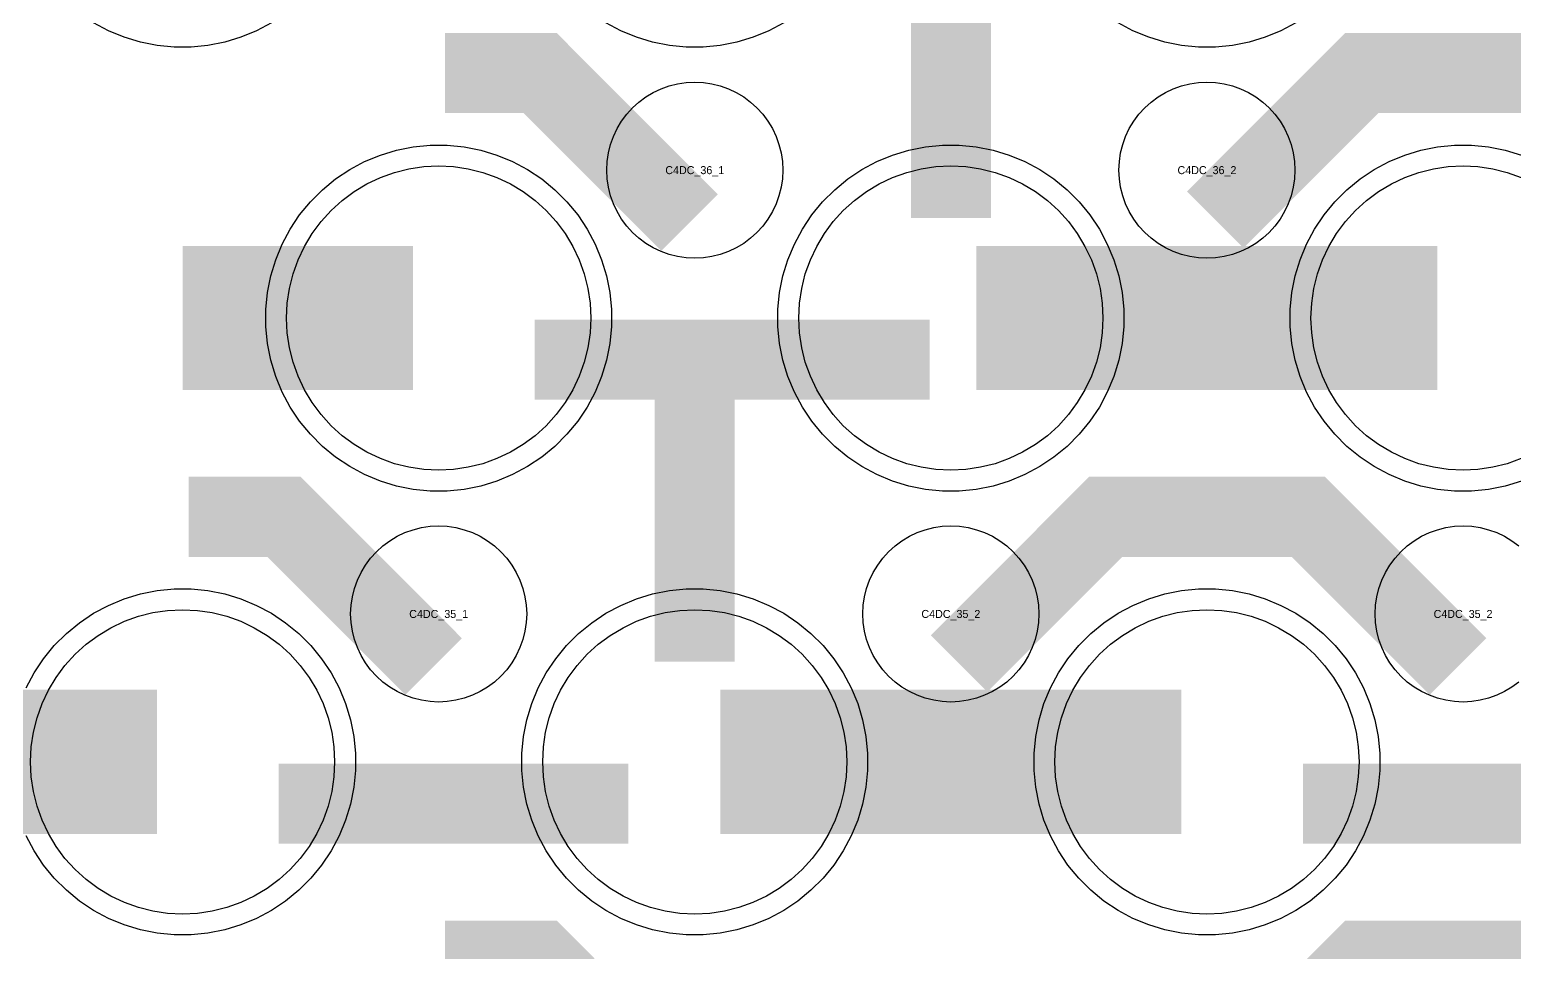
# Model space of a CAD drawing. Extents: x -11880 to 11880, y -14992 to 14992.
# Drawn here: x -11647.8 to -11184, y -10049.3 to -9761.2 of the extents above; entities that cross this region are included whole.
import ezdxf
from ezdxf.enums import TextEntityAlignment as Align

# ---------------------------------------------------------------- set-up
doc = ezdxf.new("R2010")
doc.units = 0
doc.header["$MEASUREMENT"] = 0
for name, color, linetype in [('GDS_775_DT_237', 138, 'CONTINUOUS'), ('RDL1_FS', 34, 'CONTINUOUS'), ('RDL_BS', 160, 'CONTINUOUS')]:
    doc.layers.add(name, color=color, linetype=linetype)

msp = doc.modelspace()

# ---------------------------------------------------------------- linework, layer by layer
at = {"layer": 'RDL1_FS'}
for points in [[(-11520, -9898.769), (-11524.657, -9898.54), (-11529.268, -9897.856), (-11533.791, -9896.724), (-11538.181, -9895.152), (-11542.395, -9893.16), (-11546.395, -9890.762), (-11550.14, -9887.984), (-11553.594, -9884.854), (-11556.724, -9881.4), (-11559.502, -9877.655), (-11561.9, -9873.655), (-11563.892, -9869.441), (-11565.464, -9865.051), (-11566.596, -9860.528), (-11567.28, -9855.917), (-11567.509, -9851.26), (-11567.28, -9846.603), (-11566.596, -9841.992), (-11565.464, -9837.469), (-11563.892, -9833.079), (-11561.9, -9828.865), (-11559.502, -9824.865), (-11556.724, -9821.12), (-11553.594, -9817.666), (-11550.14, -9814.536), (-11546.395, -9811.758), (-11542.395, -9809.36), (-11538.181, -9807.368), (-11533.791, -9805.796), (-11529.268, -9804.664), (-11524.657, -9803.98), (-11520, -9803.751), (-11515.343, -9803.98), (-11510.732, -9804.664), (-11506.209, -9805.796), (-11501.819, -9807.368), (-11497.605, -9809.36), (-11493.605, -9811.758), (-11489.86, -9814.536), (-11486.406, -9817.666), (-11483.276, -9821.12), (-11480.498, -9824.865), (-11478.1, -9828.865), (-11476.108, -9833.079), (-11474.536, -9837.469), (-11473.404, -9841.992), (-11472.72, -9846.603), (-11472.491, -9851.26), (-11472.72, -9855.917), (-11473.404, -9860.528), (-11474.536, -9865.051), (-11476.108, -9869.441), (-11478.1, -9873.655), (-11480.498, -9877.655), (-11483.276, -9881.4), (-11486.406, -9884.854), (-11489.86, -9887.984), (-11493.605, -9890.762), (-11497.605, -9893.16), (-11501.819, -9895.152), (-11506.209, -9896.724), (-11510.732, -9897.856), (-11515.343, -9898.54)], [(-11360, -9898.769), (-11364.657, -9898.54), (-11369.268, -9897.856), (-11373.791, -9896.724), (-11378.181, -9895.152), (-11382.395, -9893.16), (-11386.395, -9890.762), (-11390.14, -9887.984), (-11393.594, -9884.854), (-11396.724, -9881.4), (-11399.502, -9877.655), (-11401.9, -9873.655), (-11403.892, -9869.441), (-11405.464, -9865.051), (-11406.596, -9860.528), (-11407.28, -9855.917), (-11407.509, -9851.26), (-11407.28, -9846.603), (-11406.596, -9841.992), (-11405.464, -9837.469), (-11403.892, -9833.079), (-11401.9, -9828.865), (-11399.502, -9824.865), (-11396.724, -9821.12), (-11393.594, -9817.666), (-11390.14, -9814.536), (-11386.395, -9811.758), (-11382.395, -9809.36), (-11378.181, -9807.368), (-11373.791, -9805.796), (-11369.268, -9804.664), (-11364.657, -9803.98), (-11360, -9803.751), (-11355.343, -9803.98), (-11350.732, -9804.664), (-11346.209, -9805.796), (-11341.819, -9807.368), (-11337.605, -9809.36), (-11333.605, -9811.758), (-11329.86, -9814.536), (-11326.406, -9817.666), (-11323.276, -9821.12), (-11320.498, -9824.865), (-11318.1, -9828.865), (-11316.108, -9833.079), (-11314.536, -9837.469), (-11313.404, -9841.992), (-11312.72, -9846.603), (-11312.491, -9851.26), (-11312.72, -9855.917), (-11313.404, -9860.528), (-11314.536, -9865.051), (-11316.108, -9869.441), (-11318.1, -9873.655), (-11320.498, -9877.655), (-11323.276, -9881.4), (-11326.406, -9884.854), (-11329.86, -9887.984), (-11333.605, -9890.762), (-11337.605, -9893.16), (-11341.819, -9895.152), (-11346.209, -9896.724), (-11350.732, -9897.856), (-11355.343, -9898.54)], [(-11600, -10037.329), (-11604.657, -10037.1), (-11609.268, -10036.416), (-11613.791, -10035.284), (-11618.181, -10033.712), (-11622.395, -10031.72), (-11626.395, -10029.322), (-11630.14, -10026.544), (-11633.594, -10023.414), (-11636.724, -10019.96), (-11639.502, -10016.215), (-11641.9, -10012.215), (-11643.892, -10008.001), (-11645.464, -10003.611), (-11646.596, -9999.088), (-11647.28, -9994.477), (-11647.509, -9989.82), (-11647.28, -9985.163), (-11646.596, -9980.552), (-11645.464, -9976.029), (-11643.892, -9971.639), (-11641.9, -9967.425), (-11639.502, -9963.425), (-11636.724, -9959.68), (-11633.594, -9956.226), (-11630.14, -9953.096), (-11626.395, -9950.318), (-11622.395, -9947.92), (-11618.181, -9945.928), (-11613.791, -9944.356), (-11609.268, -9943.224), (-11604.657, -9942.54), (-11600, -9942.311), (-11595.343, -9942.54), (-11590.732, -9943.224), (-11586.209, -9944.356), (-11581.819, -9945.928), (-11577.605, -9947.92), (-11573.605, -9950.318), (-11569.86, -9953.096), (-11566.406, -9956.226), (-11563.276, -9959.68), (-11560.498, -9963.425), (-11558.1, -9967.425), (-11556.108, -9971.639), (-11554.536, -9976.029), (-11553.404, -9980.552), (-11552.72, -9985.163), (-11552.491, -9989.82), (-11552.72, -9994.477), (-11553.404, -9999.088), (-11554.536, -10003.611), (-11556.108, -10008.001), (-11558.1, -10012.215), (-11560.498, -10016.215), (-11563.276, -10019.96), (-11566.406, -10023.414), (-11569.86, -10026.544), (-11573.605, -10029.322), (-11577.605, -10031.72), (-11581.819, -10033.712), (-11586.209, -10035.284), (-11590.732, -10036.416), (-11595.343, -10037.1)], [(-11440, -10037.329), (-11444.657, -10037.1), (-11449.268, -10036.416), (-11453.791, -10035.284), (-11458.181, -10033.712), (-11462.395, -10031.72), (-11466.395, -10029.322), (-11470.14, -10026.544), (-11473.594, -10023.414), (-11476.724, -10019.96), (-11479.502, -10016.215), (-11481.9, -10012.215), (-11483.892, -10008.001), (-11485.464, -10003.611), (-11486.596, -9999.088), (-11487.28, -9994.477), (-11487.509, -9989.82), (-11487.28, -9985.163), (-11486.596, -9980.552), (-11485.464, -9976.029), (-11483.892, -9971.639), (-11481.9, -9967.425), (-11479.502, -9963.425), (-11476.724, -9959.68), (-11473.594, -9956.226), (-11470.14, -9953.096), (-11466.395, -9950.318), (-11462.395, -9947.92), (-11458.181, -9945.928), (-11453.791, -9944.356), (-11449.268, -9943.224), (-11444.657, -9942.54), (-11440, -9942.311), (-11435.343, -9942.54), (-11430.732, -9943.224), (-11426.209, -9944.356), (-11421.819, -9945.928), (-11417.605, -9947.92), (-11413.605, -9950.318), (-11409.86, -9953.096), (-11406.406, -9956.226), (-11403.276, -9959.68), (-11400.498, -9963.425), (-11398.1, -9967.425), (-11396.108, -9971.639), (-11394.536, -9976.029), (-11393.404, -9980.552), (-11392.72, -9985.163), (-11392.491, -9989.82), (-11392.72, -9994.477), (-11393.404, -9999.088), (-11394.536, -10003.611), (-11396.108, -10008.001), (-11398.1, -10012.215), (-11400.498, -10016.215), (-11403.276, -10019.96), (-11406.406, -10023.414), (-11409.86, -10026.544), (-11413.605, -10029.322), (-11417.605, -10031.72), (-11421.819, -10033.712), (-11426.209, -10035.284), (-11430.732, -10036.416), (-11435.343, -10037.1)], [(-11280, -10037.329), (-11284.657, -10037.1), (-11289.268, -10036.416), (-11293.791, -10035.284), (-11298.181, -10033.712), (-11302.395, -10031.72), (-11306.395, -10029.322), (-11310.14, -10026.544), (-11313.594, -10023.414), (-11316.724, -10019.96), (-11319.502, -10016.215), (-11321.9, -10012.215), (-11323.892, -10008.001), (-11325.464, -10003.611), (-11326.596, -9999.088), (-11327.28, -9994.477), (-11327.509, -9989.82), (-11327.28, -9985.163), (-11326.596, -9980.552), (-11325.464, -9976.029), (-11323.892, -9971.639), (-11321.9, -9967.425), (-11319.502, -9963.425), (-11316.724, -9959.68), (-11313.594, -9956.226), (-11310.14, -9953.096), (-11306.395, -9950.318), (-11302.395, -9947.92), (-11298.181, -9945.928), (-11293.791, -9944.356), (-11289.268, -9943.224), (-11284.657, -9942.54), (-11280, -9942.311), (-11275.343, -9942.54), (-11270.732, -9943.224), (-11266.209, -9944.356), (-11261.819, -9945.928), (-11257.605, -9947.92), (-11253.605, -9950.318), (-11249.86, -9953.096), (-11246.406, -9956.226), (-11243.276, -9959.68), (-11240.498, -9963.425), (-11238.1, -9967.425), (-11236.108, -9971.639), (-11234.536, -9976.029), (-11233.404, -9980.552), (-11232.72, -9985.163), (-11232.491, -9989.82), (-11232.72, -9994.477), (-11233.404, -9999.088), (-11234.536, -10003.611), (-11236.108, -10008.001), (-11238.1, -10012.215), (-11240.498, -10016.215), (-11243.276, -10019.96), (-11246.406, -10023.414), (-11249.86, -10026.544), (-11253.605, -10029.322), (-11257.605, -10031.72), (-11261.819, -10033.712), (-11266.209, -10035.284), (-11270.732, -10036.416), (-11275.343, -10037.1)]]:
    msp.add_lwpolyline(points, close=True, dxfattribs=at)
msp.add_lwpolyline([(-11181.819, -9895.152), (-11186.209, -9896.724), (-11190.732, -9897.856), (-11195.343, -9898.54), (-11200, -9898.769), (-11204.657, -9898.54), (-11209.268, -9897.856), (-11213.791, -9896.724), (-11218.181, -9895.152), (-11222.395, -9893.16), (-11226.395, -9890.762), (-11230.14, -9887.984), (-11233.594, -9884.854), (-11236.724, -9881.4), (-11239.502, -9877.655), (-11241.9, -9873.655), (-11243.892, -9869.441), (-11245.464, -9865.051), (-11246.596, -9860.528), (-11247.28, -9855.917), (-11247.509, -9851.26), (-11247.28, -9846.603), (-11246.596, -9841.992), (-11245.464, -9837.469), (-11243.892, -9833.079), (-11241.9, -9828.865), (-11239.502, -9824.865), (-11236.724, -9821.12), (-11233.594, -9817.666), (-11230.14, -9814.536), (-11226.395, -9811.758), (-11222.395, -9809.36), (-11218.181, -9807.368), (-11213.791, -9805.796), (-11209.268, -9804.664), (-11204.657, -9803.98), (-11200, -9803.751), (-11195.343, -9803.98), (-11190.732, -9804.664), (-11186.209, -9805.796), (-11181.819, -9807.368)], dxfattribs=at)
for points in [[(-11599.998, -9851.26, 45, 45, 0), (-11527.998, -9851.26, 45, 45, 0)], [(-11351.998, -9851.26, 45, 45, 0), (-11279.998, -9851.26, 45, 45, 0)], [(-11279.998, -9851.26, 45, 45, 0), (-11207.998, -9851.26, 45, 45, 0)], [(-11679.998, -9989.82, 45, 45, 0), (-11607.998, -9989.82, 45, 45, 0)], [(-11431.998, -9989.82, 45, 45, 0), (-11359.998, -9989.82, 45, 45, 0)], [(-11359.998, -9989.82, 45, 45, 0), (-11287.998, -9989.82, 45, 45, 0)]]:
    msp.add_lwpolyline(points, format="xyseb", dxfattribs=at)
at = {"layer": 'RDL_BS'}
for points in [[(-11360, -9819.99, 25, 25, 0), (-11360, -9713.213, 25, 25, 0)], [(-11360, -9819.99, 25, 25, 0), (-11360, -9713.213, 25, 25, 0)], [(-11441.599, -9821.473, 25, 25, 0), (-11488.313, -9774.759, 25, 25, 0), (-11518.071, -9774.759, 25, 25, 0)], [(-11277.438, -9820.574, 25, 25, 0), (-11231.623, -9774.759, 25, 25, 0), (-11198.07, -9774.759, 25, 25, 0)], [(-11121.599, -9821.473, 25, 25, 0), (-11168.313, -9774.759, 25, 25, 0), (-11198.071, -9774.759, 25, 25, 0)], [(-11440, -9958.555, 25, 25, 0), (-11440, -9851.778, 25, 25, 0)], [(-11440, -9958.555, 25, 25, 0), (-11440, -9851.778, 25, 25, 0)], [(-11489.984, -9864.273, 25, 25, 0), (-11380.719, -9864.273, 25, 25, 0)], [(-11452.5, -9864.278, 25, 25, 0), (-11387.833, -9864.278, 25, 25, 0)], [(-11452.5, -9864.278, 25, 25, 0), (-11366.667, -9864.278, 25, 25, 0)], [(-11521.599, -9960.033, 25, 25, 0), (-11568.313, -9913.319, 25, 25, 0), (-11598.071, -9913.319, 25, 25, 0)], [(-11357.438, -9959.134, 25, 25, 0), (-11311.623, -9913.319, 25, 25, 0), (-11278.07, -9913.319, 25, 25, 0)], [(-11201.599, -9960.033, 25, 25, 0), (-11248.313, -9913.319, 25, 25, 0), (-11278.071, -9913.319, 25, 25, 0)], [(-11569.984, -10002.833, 25, 25, 0), (-11460.719, -10002.833, 25, 25, 0)], [(-11249.984, -10002.833, 25, 25, 0), (-11140.719, -10002.833, 25, 25, 0)], [(-11441.599, -10098.598, 25, 25, 0), (-11488.313, -10051.884, 25, 25, 0), (-11518.071, -10051.884, 25, 25, 0)], [(-11277.438, -10097.699, 25, 25, 0), (-11231.623, -10051.884, 25, 25, 0), (-11198.07, -10051.884, 25, 25, 0)], [(-11121.599, -10098.598, 25, 25, 0), (-11168.313, -10051.884, 25, 25, 0), (-11198.071, -10051.884, 25, 25, 0)]]:
    msp.add_lwpolyline(points, format="xyseb", dxfattribs=at)
for points in [[(-11572.223, -9759.078), (-11576.885, -9761.57), (-11581.795, -9763.601), (-11586.835, -9765.132), (-11592.062, -9766.178), (-11597.356, -9766.695), (-11602.644, -9766.695), (-11607.938, -9766.178), (-11613.165, -9765.132), (-11618.205, -9763.601), (-11623.115, -9761.57), (-11627.777, -9759.078)], [(-11412.223, -9759.078), (-11416.885, -9761.57), (-11421.795, -9763.601), (-11426.835, -9765.132), (-11432.062, -9766.178), (-11437.356, -9766.695), (-11442.644, -9766.695), (-11447.938, -9766.178), (-11453.165, -9765.132), (-11458.205, -9763.601), (-11463.115, -9761.57), (-11467.777, -9759.078)], [(-11252.223, -9759.078), (-11256.885, -9761.57), (-11261.795, -9763.601), (-11266.835, -9765.132), (-11272.062, -9766.178), (-11277.356, -9766.695), (-11282.644, -9766.695), (-11287.938, -9766.178), (-11293.165, -9765.132), (-11298.205, -9763.601), (-11303.115, -9761.57), (-11307.777, -9759.078)], [(-11181.795, -9902.166), (-11186.835, -9903.697), (-11192.062, -9904.743), (-11197.356, -9905.26), (-11202.644, -9905.26), (-11207.938, -9904.743), (-11213.165, -9903.697), (-11218.205, -9902.166), (-11223.115, -9900.135), (-11227.777, -9897.643), (-11232.191, -9894.696), (-11236.292, -9891.334), (-11240.074, -9887.552), (-11243.436, -9883.451), (-11246.383, -9879.037), (-11248.875, -9874.375), (-11250.906, -9869.465), (-11252.437, -9864.425), (-11253.483, -9859.198), (-11254, -9853.904), (-11254, -9848.616), (-11253.483, -9843.322), (-11252.437, -9838.095), (-11250.906, -9833.055), (-11248.875, -9828.145), (-11246.383, -9823.483), (-11243.436, -9819.069), (-11240.074, -9814.968), (-11236.292, -9811.186), (-11232.191, -9807.824), (-11227.777, -9804.877), (-11223.115, -9802.385), (-11218.205, -9800.354), (-11213.165, -9798.823), (-11207.938, -9797.777), (-11202.644, -9797.26), (-11197.356, -9797.26), (-11192.062, -9797.777), (-11186.835, -9798.823), (-11181.795, -9800.354)], [(-11182.557, -9964.886), (-11184.72, -9966.489), (-11187.044, -9967.882), (-11189.481, -9969.034), (-11192.016, -9969.941), (-11194.635, -9970.598), (-11197.307, -9970.994), (-11200, -9971.126), (-11202.693, -9970.994), (-11205.365, -9970.598), (-11207.984, -9969.941), (-11210.519, -9969.034), (-11212.956, -9967.882), (-11215.28, -9966.489), (-11217.443, -9964.886), (-11219.442, -9963.074), (-11221.254, -9961.075), (-11222.857, -9958.912), (-11224.25, -9956.588), (-11225.402, -9954.151), (-11226.309, -9951.616), (-11226.966, -9948.997), (-11227.362, -9946.325), (-11227.494, -9943.632), (-11227.362, -9940.939), (-11226.966, -9938.267), (-11226.309, -9935.648), (-11225.402, -9933.113), (-11224.25, -9930.676), (-11222.857, -9928.352), (-11221.254, -9926.189), (-11219.442, -9924.19), (-11217.443, -9922.378), (-11215.28, -9920.775), (-11212.956, -9919.382), (-11210.519, -9918.23), (-11207.984, -9917.323), (-11205.365, -9916.666), (-11202.693, -9916.27), (-11200, -9916.138), (-11197.307, -9916.27), (-11194.635, -9916.666), (-11192.016, -9917.323), (-11189.481, -9918.23), (-11187.044, -9919.382), (-11184.72, -9920.775), (-11182.557, -9922.378)], [(-11648.875, -9966.705), (-11646.383, -9962.043), (-11643.436, -9957.629), (-11640.074, -9953.528), (-11636.292, -9949.746), (-11632.191, -9946.384), (-11627.777, -9943.437), (-11623.115, -9940.945), (-11618.205, -9938.914), (-11613.165, -9937.383), (-11607.938, -9936.337), (-11602.644, -9935.82), (-11597.356, -9935.82), (-11592.062, -9936.337), (-11586.835, -9937.383), (-11581.795, -9938.914), (-11576.885, -9940.945), (-11572.223, -9943.437), (-11567.809, -9946.384), (-11563.708, -9949.746), (-11559.926, -9953.528), (-11556.564, -9957.629), (-11553.617, -9962.043), (-11551.125, -9966.705), (-11549.094, -9971.615), (-11547.563, -9976.655), (-11546.517, -9981.882), (-11546, -9987.176), (-11546, -9992.464), (-11546.517, -9997.758), (-11547.563, -10002.985), (-11549.094, -10008.025), (-11551.125, -10012.935), (-11553.617, -10017.597), (-11556.564, -10022.011), (-11559.926, -10026.112), (-11563.708, -10029.894), (-11567.809, -10033.256), (-11572.223, -10036.203), (-11576.885, -10038.695), (-11581.795, -10040.726), (-11586.835, -10042.257), (-11592.062, -10043.303), (-11597.356, -10043.82), (-11602.644, -10043.82), (-11607.938, -10043.303), (-11613.165, -10042.257), (-11618.205, -10040.726), (-11623.115, -10038.695), (-11627.777, -10036.203), (-11632.191, -10033.256), (-11636.292, -10029.894), (-11640.074, -10026.112), (-11643.436, -10022.011), (-11646.383, -10017.597), (-11648.875, -10012.935)]]:
    msp.add_lwpolyline(points, dxfattribs=at)
for points in [[(-11440, -9832.566), (-11442.693, -9832.434), (-11445.365, -9832.038), (-11447.984, -9831.381), (-11450.519, -9830.474), (-11452.956, -9829.322), (-11455.28, -9827.929), (-11457.443, -9826.326), (-11459.442, -9824.514), (-11461.254, -9822.515), (-11462.857, -9820.352), (-11464.25, -9818.028), (-11465.402, -9815.591), (-11466.309, -9813.056), (-11466.966, -9810.437), (-11467.362, -9807.765), (-11467.494, -9805.072), (-11467.362, -9802.379), (-11466.966, -9799.707), (-11466.309, -9797.088), (-11465.402, -9794.553), (-11464.25, -9792.116), (-11462.857, -9789.792), (-11461.254, -9787.629), (-11459.442, -9785.63), (-11457.443, -9783.818), (-11455.28, -9782.215), (-11452.956, -9780.822), (-11450.519, -9779.67), (-11447.984, -9778.763), (-11445.365, -9778.106), (-11442.693, -9777.71), (-11440, -9777.578), (-11437.307, -9777.71), (-11434.635, -9778.106), (-11432.016, -9778.763), (-11429.481, -9779.67), (-11427.044, -9780.822), (-11424.72, -9782.215), (-11422.557, -9783.818), (-11420.558, -9785.63), (-11418.746, -9787.629), (-11417.143, -9789.792), (-11415.75, -9792.116), (-11414.598, -9794.553), (-11413.691, -9797.088), (-11413.034, -9799.707), (-11412.638, -9802.379), (-11412.506, -9805.072), (-11412.638, -9807.765), (-11413.034, -9810.437), (-11413.691, -9813.056), (-11414.598, -9815.591), (-11415.75, -9818.028), (-11417.143, -9820.352), (-11418.746, -9822.515), (-11420.558, -9824.514), (-11422.557, -9826.326), (-11424.72, -9827.929), (-11427.044, -9829.322), (-11429.481, -9830.474), (-11432.016, -9831.381), (-11434.635, -9832.038), (-11437.307, -9832.434)], [(-11280, -9832.566), (-11282.693, -9832.434), (-11285.365, -9832.038), (-11287.984, -9831.381), (-11290.519, -9830.474), (-11292.956, -9829.322), (-11295.28, -9827.929), (-11297.443, -9826.326), (-11299.442, -9824.514), (-11301.254, -9822.515), (-11302.857, -9820.352), (-11304.25, -9818.028), (-11305.402, -9815.591), (-11306.309, -9813.056), (-11306.966, -9810.437), (-11307.362, -9807.765), (-11307.494, -9805.072), (-11307.362, -9802.379), (-11306.966, -9799.707), (-11306.309, -9797.088), (-11305.402, -9794.553), (-11304.25, -9792.116), (-11302.857, -9789.792), (-11301.254, -9787.629), (-11299.442, -9785.63), (-11297.443, -9783.818), (-11295.28, -9782.215), (-11292.956, -9780.822), (-11290.519, -9779.67), (-11287.984, -9778.763), (-11285.365, -9778.106), (-11282.693, -9777.71), (-11280, -9777.578), (-11277.307, -9777.71), (-11274.635, -9778.106), (-11272.016, -9778.763), (-11269.481, -9779.67), (-11267.044, -9780.822), (-11264.72, -9782.215), (-11262.557, -9783.818), (-11260.558, -9785.63), (-11258.746, -9787.629), (-11257.143, -9789.792), (-11255.75, -9792.116), (-11254.598, -9794.553), (-11253.691, -9797.088), (-11253.034, -9799.707), (-11252.638, -9802.379), (-11252.506, -9805.072), (-11252.638, -9807.765), (-11253.034, -9810.437), (-11253.691, -9813.056), (-11254.598, -9815.591), (-11255.75, -9818.028), (-11257.143, -9820.352), (-11258.746, -9822.515), (-11260.558, -9824.514), (-11262.557, -9826.326), (-11264.72, -9827.929), (-11267.044, -9829.322), (-11269.481, -9830.474), (-11272.016, -9831.381), (-11274.635, -9832.038), (-11277.307, -9832.434)], [(-11522.644, -9905.26), (-11527.938, -9904.743), (-11533.165, -9903.697), (-11538.205, -9902.166), (-11543.115, -9900.135), (-11547.777, -9897.643), (-11552.191, -9894.696), (-11556.292, -9891.334), (-11560.074, -9887.552), (-11563.436, -9883.451), (-11566.383, -9879.037), (-11568.875, -9874.375), (-11570.906, -9869.465), (-11572.437, -9864.425), (-11573.483, -9859.198), (-11574, -9853.904), (-11574, -9848.616), (-11573.483, -9843.322), (-11572.437, -9838.095), (-11570.906, -9833.055), (-11568.875, -9828.145), (-11566.383, -9823.483), (-11563.436, -9819.069), (-11560.074, -9814.968), (-11556.292, -9811.186), (-11552.191, -9807.824), (-11547.777, -9804.877), (-11543.115, -9802.385), (-11538.205, -9800.354), (-11533.165, -9798.823), (-11527.938, -9797.777), (-11522.644, -9797.26), (-11517.356, -9797.26), (-11512.062, -9797.777), (-11506.835, -9798.823), (-11501.795, -9800.354), (-11496.885, -9802.385), (-11492.223, -9804.877), (-11487.809, -9807.824), (-11483.708, -9811.186), (-11479.926, -9814.968), (-11476.564, -9819.069), (-11473.617, -9823.483), (-11471.125, -9828.145), (-11469.094, -9833.055), (-11467.563, -9838.095), (-11466.517, -9843.322), (-11466, -9848.616), (-11466, -9853.904), (-11466.517, -9859.198), (-11467.563, -9864.425), (-11469.094, -9869.465), (-11471.125, -9874.375), (-11473.617, -9879.037), (-11476.564, -9883.451), (-11479.926, -9887.552), (-11483.708, -9891.334), (-11487.809, -9894.696), (-11492.223, -9897.643), (-11496.885, -9900.135), (-11501.795, -9902.166), (-11506.835, -9903.697), (-11512.062, -9904.743), (-11517.356, -9905.26)], [(-11362.644, -9905.26), (-11367.938, -9904.743), (-11373.165, -9903.697), (-11378.205, -9902.166), (-11383.115, -9900.135), (-11387.777, -9897.643), (-11392.191, -9894.696), (-11396.292, -9891.334), (-11400.074, -9887.552), (-11403.436, -9883.451), (-11406.383, -9879.037), (-11408.875, -9874.375), (-11410.906, -9869.465), (-11412.437, -9864.425), (-11413.483, -9859.198), (-11414, -9853.904), (-11414, -9848.616), (-11413.483, -9843.322), (-11412.437, -9838.095), (-11410.906, -9833.055), (-11408.875, -9828.145), (-11406.383, -9823.483), (-11403.436, -9819.069), (-11400.074, -9814.968), (-11396.292, -9811.186), (-11392.191, -9807.824), (-11387.777, -9804.877), (-11383.115, -9802.385), (-11378.205, -9800.354), (-11373.165, -9798.823), (-11367.938, -9797.777), (-11362.644, -9797.26), (-11357.356, -9797.26), (-11352.062, -9797.777), (-11346.835, -9798.823), (-11341.795, -9800.354), (-11336.885, -9802.385), (-11332.223, -9804.877), (-11327.809, -9807.824), (-11323.708, -9811.186), (-11319.926, -9814.968), (-11316.564, -9819.069), (-11313.617, -9823.483), (-11311.125, -9828.145), (-11309.094, -9833.055), (-11307.563, -9838.095), (-11306.517, -9843.322), (-11306, -9848.616), (-11306, -9853.904), (-11306.517, -9859.198), (-11307.563, -9864.425), (-11309.094, -9869.465), (-11311.125, -9874.375), (-11313.617, -9879.037), (-11316.564, -9883.451), (-11319.926, -9887.552), (-11323.708, -9891.334), (-11327.809, -9894.696), (-11332.223, -9897.643), (-11336.885, -9900.135), (-11341.795, -9902.166), (-11346.835, -9903.697), (-11352.062, -9904.743), (-11357.356, -9905.26)], [(-11520, -9971.126), (-11522.693, -9970.994), (-11525.365, -9970.598), (-11527.984, -9969.941), (-11530.519, -9969.034), (-11532.956, -9967.882), (-11535.28, -9966.489), (-11537.443, -9964.886), (-11539.442, -9963.074), (-11541.254, -9961.075), (-11542.857, -9958.912), (-11544.25, -9956.588), (-11545.402, -9954.151), (-11546.309, -9951.616), (-11546.966, -9948.997), (-11547.362, -9946.325), (-11547.494, -9943.632), (-11547.362, -9940.939), (-11546.966, -9938.267), (-11546.309, -9935.648), (-11545.402, -9933.113), (-11544.25, -9930.676), (-11542.857, -9928.352), (-11541.254, -9926.189), (-11539.442, -9924.19), (-11537.443, -9922.378), (-11535.28, -9920.775), (-11532.956, -9919.382), (-11530.519, -9918.23), (-11527.984, -9917.323), (-11525.365, -9916.666), (-11522.693, -9916.27), (-11520, -9916.138), (-11517.307, -9916.27), (-11514.635, -9916.666), (-11512.016, -9917.323), (-11509.481, -9918.23), (-11507.044, -9919.382), (-11504.72, -9920.775), (-11502.557, -9922.378), (-11500.558, -9924.19), (-11498.746, -9926.189), (-11497.143, -9928.352), (-11495.75, -9930.676), (-11494.598, -9933.113), (-11493.691, -9935.648), (-11493.034, -9938.267), (-11492.638, -9940.939), (-11492.506, -9943.632), (-11492.638, -9946.325), (-11493.034, -9948.997), (-11493.691, -9951.616), (-11494.598, -9954.151), (-11495.75, -9956.588), (-11497.143, -9958.912), (-11498.746, -9961.075), (-11500.558, -9963.074), (-11502.557, -9964.886), (-11504.72, -9966.489), (-11507.044, -9967.882), (-11509.481, -9969.034), (-11512.016, -9969.941), (-11514.635, -9970.598), (-11517.307, -9970.994)], [(-11360, -9971.126), (-11362.693, -9970.994), (-11365.365, -9970.598), (-11367.984, -9969.941), (-11370.519, -9969.034), (-11372.956, -9967.882), (-11375.28, -9966.489), (-11377.443, -9964.886), (-11379.442, -9963.074), (-11381.254, -9961.075), (-11382.857, -9958.912), (-11384.25, -9956.588), (-11385.402, -9954.151), (-11386.309, -9951.616), (-11386.966, -9948.997), (-11387.362, -9946.325), (-11387.494, -9943.632), (-11387.362, -9940.939), (-11386.966, -9938.267), (-11386.309, -9935.648), (-11385.402, -9933.113), (-11384.25, -9930.676), (-11382.857, -9928.352), (-11381.254, -9926.189), (-11379.442, -9924.19), (-11377.443, -9922.378), (-11375.28, -9920.775), (-11372.956, -9919.382), (-11370.519, -9918.23), (-11367.984, -9917.323), (-11365.365, -9916.666), (-11362.693, -9916.27), (-11360, -9916.138), (-11357.307, -9916.27), (-11354.635, -9916.666), (-11352.016, -9917.323), (-11349.481, -9918.23), (-11347.044, -9919.382), (-11344.72, -9920.775), (-11342.557, -9922.378), (-11340.558, -9924.19), (-11338.746, -9926.189), (-11337.143, -9928.352), (-11335.75, -9930.676), (-11334.598, -9933.113), (-11333.691, -9935.648), (-11333.034, -9938.267), (-11332.638, -9940.939), (-11332.506, -9943.632), (-11332.638, -9946.325), (-11333.034, -9948.997), (-11333.691, -9951.616), (-11334.598, -9954.151), (-11335.75, -9956.588), (-11337.143, -9958.912), (-11338.746, -9961.075), (-11340.558, -9963.074), (-11342.557, -9964.886), (-11344.72, -9966.489), (-11347.044, -9967.882), (-11349.481, -9969.034), (-11352.016, -9969.941), (-11354.635, -9970.598), (-11357.307, -9970.994)], [(-11442.644, -10043.82), (-11447.938, -10043.303), (-11453.165, -10042.257), (-11458.205, -10040.726), (-11463.115, -10038.695), (-11467.777, -10036.203), (-11472.191, -10033.256), (-11476.292, -10029.894), (-11480.074, -10026.112), (-11483.436, -10022.011), (-11486.383, -10017.597), (-11488.875, -10012.935), (-11490.906, -10008.025), (-11492.437, -10002.985), (-11493.483, -9997.758), (-11494, -9992.464), (-11494, -9987.176), (-11493.483, -9981.882), (-11492.437, -9976.655), (-11490.906, -9971.615), (-11488.875, -9966.705), (-11486.383, -9962.043), (-11483.436, -9957.629), (-11480.074, -9953.528), (-11476.292, -9949.746), (-11472.191, -9946.384), (-11467.777, -9943.437), (-11463.115, -9940.945), (-11458.205, -9938.914), (-11453.165, -9937.383), (-11447.938, -9936.337), (-11442.644, -9935.82), (-11437.356, -9935.82), (-11432.062, -9936.337), (-11426.835, -9937.383), (-11421.795, -9938.914), (-11416.885, -9940.945), (-11412.223, -9943.437), (-11407.809, -9946.384), (-11403.708, -9949.746), (-11399.926, -9953.528), (-11396.564, -9957.629), (-11393.617, -9962.043), (-11391.125, -9966.705), (-11389.094, -9971.615), (-11387.563, -9976.655), (-11386.517, -9981.882), (-11386, -9987.176), (-11386, -9992.464), (-11386.517, -9997.758), (-11387.563, -10002.985), (-11389.094, -10008.025), (-11391.125, -10012.935), (-11393.617, -10017.597), (-11396.564, -10022.011), (-11399.926, -10026.112), (-11403.708, -10029.894), (-11407.809, -10033.256), (-11412.223, -10036.203), (-11416.885, -10038.695), (-11421.795, -10040.726), (-11426.835, -10042.257), (-11432.062, -10043.303), (-11437.356, -10043.82)], [(-11282.644, -10043.82), (-11287.938, -10043.303), (-11293.165, -10042.257), (-11298.205, -10040.726), (-11303.115, -10038.695), (-11307.777, -10036.203), (-11312.191, -10033.256), (-11316.292, -10029.894), (-11320.074, -10026.112), (-11323.436, -10022.011), (-11326.383, -10017.597), (-11328.875, -10012.935), (-11330.906, -10008.025), (-11332.437, -10002.985), (-11333.483, -9997.758), (-11334, -9992.464), (-11334, -9987.176), (-11333.483, -9981.882), (-11332.437, -9976.655), (-11330.906, -9971.615), (-11328.875, -9966.705), (-11326.383, -9962.043), (-11323.436, -9957.629), (-11320.074, -9953.528), (-11316.292, -9949.746), (-11312.191, -9946.384), (-11307.777, -9943.437), (-11303.115, -9940.945), (-11298.205, -9938.914), (-11293.165, -9937.383), (-11287.938, -9936.337), (-11282.644, -9935.82), (-11277.356, -9935.82), (-11272.062, -9936.337), (-11266.835, -9937.383), (-11261.795, -9938.914), (-11256.885, -9940.945), (-11252.223, -9943.437), (-11247.809, -9946.384), (-11243.708, -9949.746), (-11239.926, -9953.528), (-11236.564, -9957.629), (-11233.617, -9962.043), (-11231.125, -9966.705), (-11229.094, -9971.615), (-11227.563, -9976.655), (-11226.517, -9981.882), (-11226, -9987.176), (-11226, -9992.464), (-11226.517, -9997.758), (-11227.563, -10002.985), (-11229.094, -10008.025), (-11231.125, -10012.935), (-11233.617, -10017.597), (-11236.564, -10022.011), (-11239.926, -10026.112), (-11243.708, -10029.894), (-11247.809, -10033.256), (-11252.223, -10036.203), (-11256.885, -10038.695), (-11261.795, -10040.726), (-11266.835, -10042.257), (-11272.062, -10043.303), (-11277.356, -10043.82)]]:
    msp.add_lwpolyline(points, close=True, dxfattribs=at)

# ---------------------------------------------------------------- texts
at = {"layer": 'GDS_775_DT_237'}
for s, p in [('C4DC_36_1', (-11440, -9805.072)), ('C4DC_36_1', (-11440, -9805.072)), ('C4DC_36_2', (-11280, -9805.072)), ('C4DC_36_2', (-11280, -9805.072)), ('C4DC_35_1', (-11520, -9943.632)), ('C4DC_35_1', (-11520, -9943.632)), ('C4DC_35_2', (-11360, -9943.632)), ('C4DC_35_2', (-11360, -9943.632)), ('C4DC_35_2', (-11200, -9943.632)), ('C4DC_35_2', (-11200, -9943.632))]:
    msp.add_text(s, height=2.5, dxfattribs=at).set_placement(p, align=Align.MIDDLE_CENTER)

doc.saveas('drawing.dxf')
